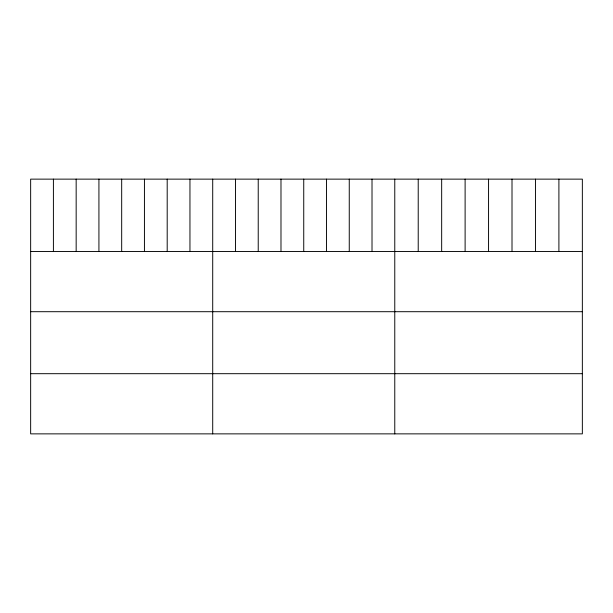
<?xml version="1.0" encoding="UTF-8"?>
<svg xmlns="http://www.w3.org/2000/svg" width="613" height="613" viewBox="0 0 613 613"><rect width="100%" height="100%" fill="white"/><g stroke="black" fill="none" stroke-linecap="round" stroke-linejoin="round"><path stroke-width="0.92" d="M582.35 251.529L582.35 433.866L30.65 433.866L30.65 179.134L582.35 179.134L582.35 251.529L30.65 251.529M30.65 311.703L582.35 311.703M30.65 373.692L582.35 373.692M558.903 179.134L558.903 251.529M535.455 179.134L535.455 251.529M512.008 179.134L512.008 251.529M488.561 179.134L488.561 251.529M465.114 179.134L465.114 251.529M441.666 179.134L441.666 251.529M418.219 179.134L418.219 251.529M394.772 179.134L394.772 433.866M372.014 179.134L372.014 251.529M349.257 179.134L349.257 251.529M326.499 179.134L326.499 251.529M303.741 179.134L303.741 251.529M280.984 179.134L280.984 251.529M258.226 179.134L258.226 251.529M235.469 179.134L235.469 251.529M212.711 179.134L212.711 433.866M189.953 179.134L189.953 251.529M167.196 179.134L167.196 251.529M144.438 179.134L144.438 251.529M121.681 179.134L121.681 251.529M98.923 179.134L98.923 251.529M76.165 179.134L76.165 251.529M53.408 179.134L53.408 251.529"/></g></svg>
